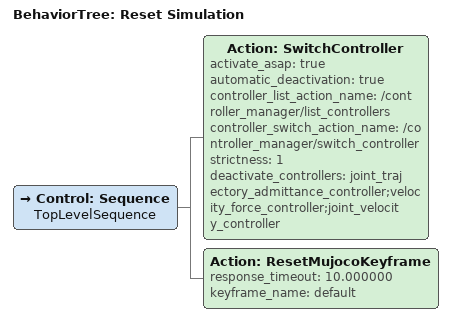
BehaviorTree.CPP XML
<?xml version="1.0" encoding="UTF-8" ?>
<root BTCPP_format="4" main_tree_to_execute="Reset Simulation">
  <BehaviorTree ID="Reset Simulation"
    _description="Reset the MuJoCo simulation to the default keyframe.">
    <Control ID="Sequence" name="TopLevelSequence">
      <Action ID="SwitchController"
        activate_asap="true"
        automatic_deactivation="true"
        controller_list_action_name="/controller_manager/list_controllers"
        controller_switch_action_name="/controller_manager/switch_controller"
        strictness="1"
        deactivate_controllers="joint_trajectory_admittance_controller;velocity_force_controller;joint_velocity_controller"
      />
      <Action ID="ResetMujocoKeyframe"
        response_timeout="10.000000"
        keyframe_name="default"
      />
    </Control>
  </BehaviorTree>
</root>
